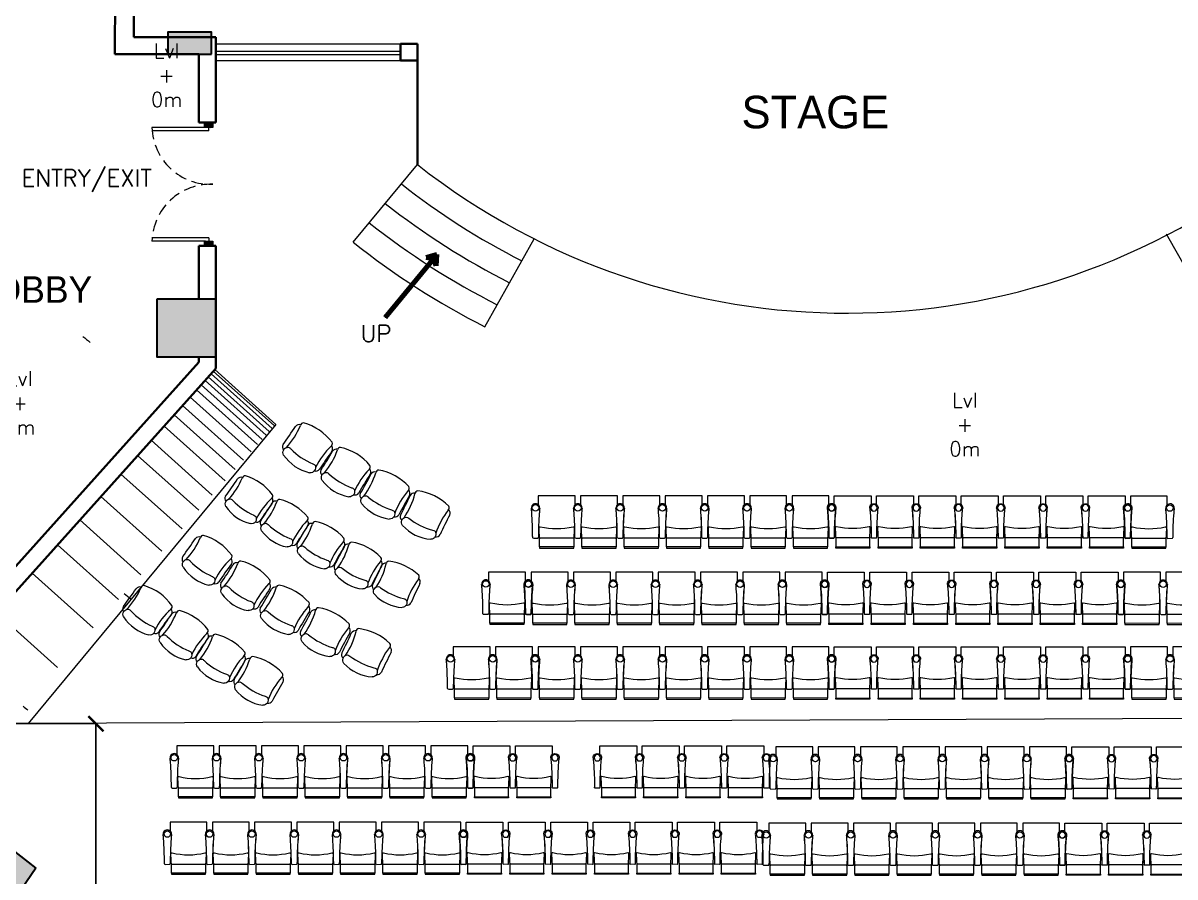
# Model space of a CAD drawing. Header units: inches. Extents: x 845 to 17085, y 908 to 10810.
# Drawn here: x 2381.4 to 2857, y 3171.1 to 3523.7 of the extents above; entities that cross this region are included whole.
import ezdxf

# ---------------------------------------------------------------- set-up
doc = ezdxf.new("R2010")
doc.units = ezdxf.units.IN
doc.header["$LTSCALE"] = 15
doc.header["$MEASUREMENT"] = 0
for name, pattern in [('ACAD_ISO04W100', [30.5, 24, -3, 0.5, -3]), ('CONTINUA', [0]), ('DASHED2', [0.375, 0.25, -0.125])]:
    doc.linetypes.add(name, pattern=pattern)
for name, color, linetype, lineweight in [('.15', 4, 'Continuous', 15), ('c1', 21, 'Continuous', 30), ('FURN', 43, 'Continuous', 18), ('FURN 2', 34, 'Continuous', 15), ('FURNITURE', 175, 'Continuous', 80), ('GR.furniture', 82, 'Continuous', 15), ('GRID', 8, 'ACAD_ISO04W100', 5), ('HATCH', 251, 'Continuous', 5), ('humans', 7, 'Continuous', 15), ('wall 1', 1, 'Continuous', 35), ('WIND & DOOR', 160, 'Continuous', 9)]:
    doc.layers.add(name, color=color, linetype=linetype, lineweight=lineweight)
doc.layers.add('TEX', color=133, linetype='Continuous')
doc.layers.add('Text', color=255, linetype='Continuous')
doc.styles.add('ROMANS', font='ROMANS')
doc.styles.get("Standard").update_dxf_attribs({"font": 'arial.ttf'})
doc.dimstyles.get("Standard").update_dxf_attribs({"dimtxt": 9.75, "dimasz": 6.25, "dimexe": 0.18, "dimexo": 0.0625, "dimgap": 0.09, "dimtad": 0, "dimdec": 1, "dimzin": 0, "dimdsep": 46, "dimlunit": 4, "dimtxsty": 'Standard', "dimblk": 'ARCHTICK', "dimcen": 0.09, "dimadec": 0, "dimazin": 0, "dimtfac": 1, "dimtdec": 1, "dimtofl": 0, "dimtmove": 0, "dimatfit": 3, "dimldrblk": 'ARCHTICK', "dimfxl": 1, "dimtolj": 1, "dimtzin": 0, "dimlwd": 25, "dimarcsym": 0})

# ---------------------------------------------------------------- blocks, each defined once
blk = doc.blocks.new('A$C7341456E')
at = {"layer": 'GR.furniture'}
blk.add_lwpolyline([(-6.22, 4.93, -0.599601), (-10.53, 4.76, -0.125741), (-10.53, 6.06, 0.103352), (-10.53, 18.6, -0.125741), (-10.53, 19.9, -0.599601), (-6.22, 19.74)], format="xyb", dxfattribs=at)
for centre, radius, start, end in [((-20.48, 20.59), 2.14, 91.9056, 164.3583), ((-15.37, 194.5), 171.85, 268.271, 271.729), ((-10.26, 20.59), 2.14, 13.8845, 88.0944), ((0.42, 12.33), 25.77, 161.6111, 198.3889), ((-22.76, 19.69), 1.49, 69.0815, 148.7308), ((-14.82, 55.52), 35.22, 257.8594, 278.1059), ((-25.04, 12.33), 20.23, 338.5277, 21.4723), ((-22.76, 4.97), 1.49, 211.2692, 290.9185), ((-20.48, 4.08), 2.14, 195.6417, 268.0944), ((-14.82, -30.85), 35.22, 81.8941, 102.1406), ((-15.37, -169.83), 171.85, 88.271, 91.729), ((-10.26, 4.08), 2.14, 271.9056, 346.1155)]:
    blk.add_arc(centre, radius, start, end, dxfattribs=at)
blk = doc.blocks.new('ARROW')
at = {"layer": 'FURNITURE'}
h = blk.add_hatch(color=4, dxfattribs=at)
h.dxf.hatch_style = 1
h.paths.add_polyline_path([(3172.813, 3642.279), (3172.7, 3642.199), (3172.768, 3642.199)])
h.paths.add_polyline_path([(3172.768, 3642.199), (3172.7, 3642.199), (3172.813, 3642.119)])
at = {"color": 4}
blk.add_line((3173.701, 3642.202), (3173.701, 3642.196), dxfattribs=at)
at = {"layer": 'FURNITURE', "color": 4}
for p, q in [((3172.7, 3642.199), (3172.813, 3642.279)), ((3173.701, 3642.202), (3172.7, 3642.202)), ((3173.701, 3642.199), (3172.7, 3642.199)), ((3172.7, 3642.199), (3172.813, 3642.119)), ((3173.701, 3642.196), (3172.7, 3642.196)), ((3172.813, 3642.279), (3172.768, 3642.199)), ((3172.813, 3642.119), (3172.768, 3642.199))]:
    blk.add_line(p, q, dxfattribs=at)
blk = doc.blocks.new('S-Moviemax Compact 700-40-56 Standard Fija')
at = {"color": 0}
for p, q in [((98.1, 23), (98.2, 17.3)), ((98.9, 24), (100.2, 24)), ((112.9, 16.2), (112.9, 15.4)), ((154, 16.6), (142.4, 16.6)), ((154, -32.1), (154, 16.6)), ((98.1, -32.9), (98.2, -38.6)), ((98.9, -31.9), (100.2, -31.9)), ((112.9, -30.9), (112.9, -31.6)), ((142.4, -32.1), (154, -32.1))]:
    blk.add_line(p, q, dxfattribs=at)
for points in [[(96.1, 14.8), (112, 15.4, -0.474715), (113.3, 13.9, 0.115865), (113.3, -29.5, -0.474715), (112, -31), (96.1, -30.3)], [(86.6, 14.8), (97.3, 14.8, -0.414214), (98.6, 13.5), (98.6, -29, -0.414214), (97.3, -30.3), (86.5, -30.3), (86.6, 14.8)]]:
    blk.add_lwpolyline(points, format="xyb", dxfattribs=at)
blk.add_lwpolyline([(85, 14.8), (85, -30.3), (86.5, -30.3), (86.6, 14.8), (85, 14.8)], dxfattribs=at)
for centre in [(138.2, 20.2), (138.2, -35.6)]:
    blk.add_circle(centre, 4.27, dxfattribs=at)
for centre, radius, start, end in [((99.1, 23.1), 0.935, 98.4384, 171.5616), ((99.1, 17.5), 0.967, 189.1739, 270.6243), ((94.8, -516.4), 532.9, 86.0169, 89.5405), ((97.5, 523.7), 499.7, 270.3187, 273.9742), ((99.6, -379), 395.5, 84.4595, 85.3276), ((125.5, 124.5), 99.5, 273.7724, 277.0352), ((138.2, 20.2), 5.54, 266.5056, 94.548), ((125.5, 68.6), 99.5, 273.7724, 277.0352), ((138.2, -35.7), 5.54, 266.5056, 94.548), ((99.1, -32.8), 0.935, 98.4384, 171.5616), ((99.1, -38.4), 0.967, 189.1739, 270.6243), ((94.8, -572.2), 532.9, 86.0169, 89.5405), ((97.5, 467.8), 499.7, 270.3187, 273.9742), ((99.6, -434.9), 395.5, 84.4595, 85.3276)]:
    blk.add_arc(centre, radius, start, end, dxfattribs=at)
blk = doc.blocks.new('_ArchTick')
at = {"layer": 'GRID', "color": 0, "const_width": 0.15}
blk.add_lwpolyline([(-0.5, -0.5), (0.5, 0.5)], dxfattribs=at)
blk = doc.blocks.new('*D141')
at = {"layer": 'Defpoints', "color": 0, "linetype": 'ByBlock', "lineweight": 30, "transparency": 16777216}
for p in [(2383.52, 3234.38), (2383.52, 2826.49), (2411.52, 2826.49)]:
    blk.add_point(p, dxfattribs=at)
at = {"layer": 'humans', "color": 0, "linetype": 'ByBlock', "lineweight": -2, "transparency": 16777216}
for p, q in [((2383.58, 3234.38), (2411.7, 3234.38)), ((2383.58, 2826.49), (2411.7, 2826.49))]:
    blk.add_line(p, q, dxfattribs=at)
at = {"layer": 'humans', "color": 0, "linetype": 'Continuous', "lineweight": 25, "transparency": 16777216}
for p, q in [((2411.52, 3234.38), (2411.52, 3038.79)), ((2411.52, 2826.49), (2411.52, 3022.07))]:
    blk.add_line(p, q, dxfattribs=at)
at = {"layer": 'humans', "color": 0, "linetype": 'ByBlock', "lineweight": 25, "transparency": 16777216, "xscale": 6.25, "yscale": 6.25, "zscale": 6.25}
for p, rotation in [((2411.52, 3234.38), 90), ((2411.52, 2826.49), 270)]:
    blk.add_blockref('_ArchTick', p, dxfattribs=dict(at, rotation=rotation))
at = {"layer": 'humans', "color": 0, "linetype": 'ByBlock', "transparency": 16777216, "insert": (2411.52, 3030.43), "char_height": 9.75, "attachment_point": 5, "rotation": 90}
blk.add_mtext("\\A1;34'", dxfattribs=at)
blk = doc.blocks.new('*D142')
at = {"layer": 'Defpoints', "color": 0, "linetype": 'ByBlock', "lineweight": 30, "transparency": 16777216}
for p in [(2258.07, 3234.38), (2397.64, 3234.38), (2397.64, 2826.49)]:
    blk.add_point(p, dxfattribs=at)
at = {"layer": 'humans', "color": 0, "linetype": 'ByBlock', "lineweight": -2, "transparency": 16777216}
for p, q in [((2397.58, 3234.38), (2257.89, 3234.38)), ((2397.58, 2826.49), (2257.89, 2826.49))]:
    blk.add_line(p, q, dxfattribs=at)
at = {"layer": 'humans', "color": 0, "linetype": 'Continuous', "lineweight": 25, "transparency": 16777216}
for p, q in [((2258.07, 3234.38), (2258.07, 3038.79)), ((2258.07, 2826.49), (2258.07, 3022.07))]:
    blk.add_line(p, q, dxfattribs=at)
at = {"layer": 'humans', "color": 0, "linetype": 'ByBlock', "lineweight": 25, "transparency": 16777216, "xscale": 6.25, "yscale": 6.25, "zscale": 6.25}
for p, rotation in [((2258.07, 3234.38), 90), ((2258.07, 2826.49), 270)]:
    blk.add_blockref('_ArchTick', p, dxfattribs=dict(at, rotation=rotation))
at = {"layer": 'humans', "color": 0, "linetype": 'ByBlock', "transparency": 16777216, "insert": (2258.07, 3030.43), "char_height": 9.75, "attachment_point": 5, "rotation": 90}
blk.add_mtext("\\A1;34'", dxfattribs=at)

msp = doc.modelspace()

# ---------------------------------------------------------------- hatches: boundary and pattern name
at = {"layer": 'HATCH'}
h = msp.add_hatch(color=256, dxfattribs=at)
h.dxf.hatch_style = 1
h.paths.add_polyline_path([(2459.25, 3519.96), (2459.25, 3510.92), (2441.16, 3510.92), (2441.16, 3519.96)])
at = {"layer": 'HATCH', "lineweight": 0, "true_color": 0x000000}
h = msp.add_hatch(dxfattribs=at)
h.set_pattern_fill('ANSI31', color=18, scale=0.135883)
h.set_pattern_definition([(45, (-947115.4237, -1058821.14047), (-0.30506607815, 0.30506607815), [])])
h.paths.add_polyline_path([(2459.77, 3433.7), (2459.43, 3433.7), (2456.37, 3433.7), (2456.37, 3431.65), (2459.77, 3431.65)])
h.paths.add_polyline_path([(2459.77, 3482.6), (2456.37, 3482.6), (2456.37, 3480.56), (2456.71, 3480.56), (2459.77, 3480.56)])
at = {"layer": 'HATCH'}
h = msp.add_hatch(color=256, dxfattribs=at)
h.dxf.hatch_style = 1
h.paths.add_polyline_path([(2460.97, 3399.6), (2436.85, 3399.6), (2436.85, 3385.74), (2460.97, 3385.74)])
h.paths.add_polyline_path([(2460.97, 3409.87), (2436.85, 3409.87), (2436.85, 3399.6), (2460.97, 3399.6)])
h = msp.add_hatch(color=256, dxfattribs=at)
h.dxf.hatch_style = 1
h.paths.add_polyline_path([(2354.08, 3169.6), (2373.12, 3154.71), (2386.72, 3174.7), (2367.66, 3189.61)])

# ---------------------------------------------------------------- linework, layer by layer
at = {"layer": '.15', "lineweight": 15}
for p, q in [((2460.97, 3515.15), (2537.29, 3515.15)), ((2460.97, 3508.22), (2537.29, 3508.22))]:
    msp.add_line(p, q, dxfattribs=at)
at = {"layer": 'c1'}
for points in [[(2459.25, 3510.92), (2459.25, 3519.96), (2441.16, 3519.96), (2441.16, 3510.92)], [(2436.85, 3409.87), (2460.97, 3409.87), (2460.97, 3385.74), (2436.85, 3385.74)]]:
    msp.add_lwpolyline(points, close=True, dxfattribs=at)
msp.add_lwpolyline([(2386.72, 3174.7), (2373.12, 3154.71), (2354.19, 3169.51), (2354.07, 3169.59), (2367.66, 3189.61), (2386.72, 3174.7)], dxfattribs=at)
at = {"layer": 'FURN'}
for p, q in [((2517.77, 3433.17), (2544.22, 3465.31)), ((2572.09, 3398.27), (2592.48, 3434.59)), ((2874.02, 3400.3), (2853.44, 3436.52))]:
    msp.add_line(p, q, dxfattribs=at)
for radius, start, end in [(297.03, 231.7478, 243.1571), (307.44, 231.7072, 243.0734), (317.84, 231.6692, 242.9952), (328.25, 231.6335, 242.9219)]:
    msp.add_arc((2721.51, 3690.53), radius, start, end, dxfattribs=at)
at = {"layer": 'FURN 2'}
for p, q in [((2457.88, 3377.62), (2483.1, 3355.01)), ((2459.05, 3378.92), (2484.27, 3356.31)), ((2459.97, 3379.95), (2485.19, 3357.34)), ((2460.56, 3380.6), (2485.78, 3357.99)), ((2453.05, 3372.23), (2478.27, 3349.62)), ((2454.92, 3374.32), (2480.14, 3351.71)), ((2456.57, 3376.15), (2481.79, 3353.54)), ((2450.4, 3369.28), (2475.62, 3346.66)), ((2447.26, 3365.77), (2472.48, 3343.16)), ((2439.67, 3357.3), (2464.89, 3334.69)), ((2443.78, 3361.89), (2468.99, 3339.28)), ((2434.37, 3351.39), (2459.58, 3328.78)), ((2428.75, 3345.13), (2453.97, 3322.52)), ((2421.86, 3337.44), (2447.08, 3314.83)), ((2413.54, 3328.17), (2438.76, 3305.56)), ((2404.87, 3318.5), (2430.09, 3295.89)), ((2395.65, 3308.21), (2420.87, 3285.6)), ((2385.22, 3296.58), (2410.44, 3273.97)), ((2370.49, 3280.15), (2395.71, 3257.53))]:
    msp.add_line(p, q, dxfattribs=at)
for centre, radius, start, end in [((2721.51, 3690.53), 286.63, 231.7915, 308.4984), ((2582.26, 3608.79), 277.54, 230.6125, 231.4122), ((2578.41, 3479.38), 246.33, 230.9283, 231.7554), ((2578.41, 3479.38), 308.76, 230.3606, 230.8493)]:
    msp.add_arc(centre, radius, start, end, dxfattribs=at)
at = {"layer": 'humans', "linetype": 'ByBlock'}
for p in [(2485.78, 3357.99), (3061.23, 3237.35)]:
    msp.add_line(p, (2383.52, 3234.38), dxfattribs=at)
at = {"layer": 'wall 1', "ltscale": 1.5}
for p, q in [((2419.36, 3510.92), (2420.3, 3695.32)), ((2427.24, 3517.85), (2427.24, 3593.8)), ((2427.24, 3517.85), (2460.97, 3517.85)), ((2460.97, 3482.6), (2460.97, 3517.85)), ((2537.29, 3515.15), (2544.22, 3515.15)), ((2537.29, 3508.17), (2537.29, 3515.15)), ((2544.22, 3465.31), (2544.22, 3515.15)), ((2544.22, 3508.17), (2544.22, 3515.15)), ((2419.34, 3510.92), (2454.03, 3510.92)), ((2454.03, 3482.6), (2454.03, 3510.92)), ((2537.29, 3508.22), (2544.22, 3508.22)), ((2454.03, 3482.6), (2460.97, 3482.6)), ((2454.03, 3409.87), (2454.03, 3431.65)), ((2454.03, 3431.65), (2460.97, 3431.65)), ((2460.97, 3381.07), (2460.97, 3431.65)), ((2311.39, 3224.62), (2454.03, 3383.72)), ((2321.21, 3225.19), (2460.97, 3381.07)), ((2454.03, 3383.72), (2454.03, 3385.74))]:
    msp.add_line(p, q, dxfattribs=at)
at = {"layer": 'WIND & DOOR', "linetype": 'CONTINUA', "lineweight": 5, "ltscale": 0.4}
for p, q in [((2460.97, 3512.11), (2537.29, 3512.11)), ((2460.97, 3510.74), (2537.29, 3510.74))]:
    msp.add_line(p, q, dxfattribs=at)
at = {"layer": 'WIND & DOOR', "linetype": 'CONTINUA', "lineweight": 9, "ltscale": 0.4}
for p, q in [((2456.71, 3480.56), (2434.64, 3480.56)), ((2458.07, 3479.21), (2434.72, 3479.21)), ((2458.07, 3479.21), (2458.07, 3480.56)), ((2456.71, 3433.7), (2434.64, 3433.7)), ((2458.07, 3435.05), (2434.72, 3435.05)), ((2458.07, 3435.05), (2458.07, 3433.7))]:
    msp.add_line(p, q, dxfattribs=at)
for points in [[(2459.77, 3480.56), (2456.37, 3480.56), (2456.37, 3482.6), (2459.77, 3482.6)], [(2459.77, 3431.65), (2456.37, 3431.65), (2456.37, 3433.7), (2459.77, 3433.7)]]:
    msp.add_lwpolyline(points, close=True, dxfattribs=at)
at = {"layer": 'WIND & DOOR', "linetype": 'DASHED2', "lineweight": 9, "ltscale": 1.3}
for centre, start, end in [((2458.84, 3481.32), 181.8073, 272.1992), ((2458.84, 3432.93), 87.8008, 178.1927)]:
    msp.add_arc(centre, 24.21, start, end, dxfattribs=at)

# ---------------------------------------------------------------- block references
at = {"layer": 'GR.furniture', "ltscale": 2}
for p, xscale, yscale, zscale, rotation in [((2482.39, 3343.23), 0.875647613159546, 0.875647613159546, 0.875647613159546, 235.8201253166001), ((2498.39, 3332.47), 0.8756476131557369, 0.8756476131557369, 0.8756476131557369, 238.4867919816421), ((2458.77, 3322.19), 0.8410577811162229, 0.8410577811162229, 0.8410577811162229, 235.1058396024278), ((2514.88, 3322.47), 0.87564761313412, 0.87564761313412, 0.87564761313412, 241.153458650334), ((2473.62, 3311.84), 0.8410577811275362, 0.8410577811275362, 0.8410577811275362, 237.5344110303198), ((2531.81, 3313.25), 0.875647613139217, 0.875647613139217, 0.875647613139217, 243.8201253165129), ((2488.9, 3302.12), 0.8410577811446291, 0.8410577811446291, 0.8410577811446291, 239.9629824572561), ((2440.84, 3297.04), 0.8756476131396347, 0.8756476131396347, 0.8756476131396347, 234.8915538841127), ((2504.58, 3293.07), 0.8410577811188455, 0.8410577811188455, 0.8410577811188455, 242.3915538887914), ((2456.89, 3285.82), 0.8756476131370299, 0.8756476131370299, 0.8756476131370299, 237.2486967445955), ((2520.63, 3284.69), 0.8410577811204462, 0.8410577811204462, 0.8410577811204462, 244.8201253178587), ((2416.32, 3276.65), 0.8668911370206384, 0.8668911370206384, 0.8668911370206384, 234.1951253137983), ((2473.39, 3275.27), 0.87564761313444, 0.87564761313444, 0.87564761313444, 239.6058396003638), ((2431.44, 3265.76), 0.8668911370072618, 0.8668911370072618, 0.8668911370072618, 236.3201253175866), ((2490.32, 3265.41), 0.8756476131482952, 0.8756476131482952, 0.8756476131482952, 241.9629824575021), ((2446.95, 3255.45), 0.8668911370284691, 0.8668911370284691, 0.8668911370284691, 238.4451253196298), ((2507.63, 3256.25), 0.8756476131436877, 0.8756476131436877, 0.8756476131436877, 244.3201253159795), ((2462.83, 3245.72), 0.8668911370091302, 0.8668911370091302, 0.8668911370091302, 240.5701253167361)]:
    msp.add_blockref('A$C7341456E', p, dxfattribs=dict(at, xscale=xscale, yscale=yscale, zscale=zscale, rotation=rotation))
at = {"layer": 'GR.furniture', "extrusion": (0, 0, -1)}
for p, xscale, yscale, zscale, rotation in [((-2599.32, 3280.31), -0.3125000001062972, 0.3125000000636646, -0.3125000001062972, 270.0000000013027), ((-2616.78, 3280.31), -0.3125000001062972, 0.3125000000636646, -0.3125000001062972, 270.0000000013027), ((-2634.24, 3280.31), -0.3125000001062972, 0.3125000000636646, -0.3125000001062972, 270.0000000013027), ((-2651.7, 3280.31), -0.3125000001062972, 0.3125000000636646, -0.3125000001062972, 270.0000000013027), ((-2669.17, 3280.31), -0.3125000001062972, 0.3125000000636646, -0.3125000001062972, 270.0000000013027), ((-2686.63, 3280.31), -0.3125000001062972, 0.3125000000636646, -0.3125000001062972, 270.0000000013027), ((-2704.09, 3280.31), -0.3125000001062972, 0.3125000000636646, -0.3125000001062972, 270.0000000013027), ((-2726.38, 3280.31), 0.3125000001062972, 0.3125000001062972, -0.3125000000000001, 89.99999999934863), ((-2743.85, 3280.31), 0.3125000001062972, 0.3125000001062972, -0.3125000000000001, 89.99999999934863), ((-2761.31, 3280.31), 0.3125000001062972, 0.3125000001062972, -0.3125000000000001, 89.99999999934863), ((-2778.77, 3280.31), 0.3125000001062972, 0.3125000001062972, -0.3125000000000001, 89.99999999934863), ((-2796.23, 3280.31), 0.3125000001062972, 0.3125000001062972, -0.3125000000000001, 89.99999999934863), ((-2813.7, 3280.31), 0.3125000001062972, 0.3125000001062972, -0.3125000000000001, 89.99999999934863), ((-2831.16, 3280.31), 0.3125000001062972, 0.3125000001062972, -0.3125000000000001, 89.99999999934863), ((-2843.75, 3280.24), -0.3125000001062972, 0.3125000000636646, -0.3125000001062972, 270.0000000013027), ((-2578.81, 3248.88), -0.3125000001062972, 0.3125000000636646, -0.3125000001062972, 270.0000000013027), ((-2596.45, 3248.79), -0.3125000001062972, 0.3125000000636646, -0.3125000001062972, 270.0000000013027), ((-2613.92, 3248.79), -0.3125000001062972, 0.3125000000636646, -0.3125000001062972, 270.0000000013027), ((-2631.38, 3248.79), -0.3125000001062972, 0.3125000000636646, -0.3125000001062972, 270.0000000013027), ((-2648.84, 3248.79), -0.3125000001062972, 0.3125000000636646, -0.3125000001062972, 270.0000000013027), ((-2666.3, 3248.79), -0.3125000001062972, 0.3125000000636646, -0.3125000001062972, 270.0000000013027), ((-2683.77, 3248.79), -0.3125000001062972, 0.3125000000636646, -0.3125000001062972, 270.0000000013027), ((-2701.23, 3248.79), -0.3125000001062972, 0.3125000000636646, -0.3125000001062972, 270.0000000013027), ((-2723.52, 3248.79), 0.3125000001062972, 0.3125000001062972, -0.3125000000000001, 89.99999999934863), ((-2740.98, 3248.79), 0.3125000001062972, 0.3125000001062972, -0.3125000000000001, 89.99999999934863), ((-2758.45, 3248.79), 0.3125000001062972, 0.3125000001062972, -0.3125000000000001, 89.99999999934863), ((-2775.91, 3248.79), 0.3125000001062972, 0.3125000001062972, -0.3125000000000001, 89.99999999934863), ((-2793.37, 3248.79), 0.3125000001062972, 0.3125000001062972, -0.3125000000000001, 89.99999999934863), ((-2810.83, 3248.79), 0.3125000001062972, 0.3125000001062972, -0.3125000000000001, 89.99999999934863), ((-2828.3, 3248.79), 0.3125000001062972, 0.3125000001062972, -0.3125000000000001, 89.99999999934863), ((-2840.94, 3248.78), -0.3125000001062972, 0.3125000000636646, -0.3125000001062972, 270.0000000013027), ((-2858.4, 3248.78), -0.3125000001062972, 0.3125000000636646, -0.3125000001062972, 270.0000000013027), ((-2564.2, 3217.94), -0.3125000001062972, 0.3125000000636646, -0.3125000001062972, 270.0000000013027), ((-2581.66, 3217.94), -0.3125000001062972, 0.3125000000636646, -0.3125000001062972, 270.0000000013027), ((-2599.32, 3217.93), -0.3125000001062972, 0.3125000000636646, -0.3125000001062972, 270.0000000013027), ((-2616.78, 3217.93), -0.3125000001062972, 0.3125000000636646, -0.3125000001062972, 270.0000000013027), ((-2634.24, 3217.93), -0.3125000001062972, 0.3125000000636646, -0.3125000001062972, 270.0000000013027), ((-2651.7, 3217.93), -0.3125000001062972, 0.3125000000636646, -0.3125000001062972, 270.0000000013027), ((-2669.17, 3217.93), -0.3125000001062972, 0.3125000000636646, -0.3125000001062972, 270.0000000013027), ((-2686.63, 3217.93), -0.3125000001062972, 0.3125000000636646, -0.3125000001062972, 270.0000000013027), ((-2704.09, 3217.93), -0.3125000001062972, 0.3125000000636646, -0.3125000001062972, 270.0000000013027), ((-2726.38, 3217.93), 0.3125000001062972, 0.3125000001062972, -0.3125000000000001, 89.99999999934863), ((-2743.85, 3217.93), 0.3125000001062972, 0.3125000001062972, -0.3125000000000001, 89.99999999934863), ((-2761.31, 3217.93), 0.3125000001062972, 0.3125000001062972, -0.3125000000000001, 89.99999999934863), ((-2778.77, 3217.93), 0.3125000001062972, 0.3125000001062972, -0.3125000000000001, 89.99999999934863), ((-2796.23, 3217.93), 0.3125000001062972, 0.3125000001062972, -0.3125000000000001, 89.99999999934863), ((-2813.7, 3217.93), 0.3125000001062972, 0.3125000001062972, -0.3125000000000001, 89.99999999934863), ((-2831.16, 3217.93), 0.3125000001062972, 0.3125000001062972, -0.3125000000000001, 89.99999999934863), ((-2843.81, 3217.93), -0.3125000001062972, 0.3125000000636646, -0.3125000001062972, 270.0000000013027), ((-2861.28, 3217.93), -0.3125000001062972, 0.3125000000636646, -0.3125000001062972, 270.0000000013027), ((-2450.18, 3177.12), -0.3125000001062972, 0.3125000000636646, -0.3125000001062972, 270.0000000013027), ((-2467.64, 3177.12), -0.3125000001062972, 0.3125000000636646, -0.3125000001062972, 270.0000000013027), ((-2485.11, 3177.12), -0.3125000001062972, 0.3125000000636646, -0.3125000001062972, 270.0000000013027), ((-2502.57, 3177.12), -0.3125000001062972, 0.3125000000636646, -0.3125000001062972, 270.0000000013027), ((-2520.03, 3177.12), -0.3125000001062972, 0.3125000000636646, -0.3125000001062972, 270.0000000013027), ((-2537.49, 3177.12), -0.3125000001062972, 0.3125000000636646, -0.3125000001062972, 270.0000000013027), ((-2554.96, 3177.12), -0.3125000001062972, 0.3125000000636646, -0.3125000001062972, 270.0000000013027), ((-2577.25, 3177.12), 0.3125000001062972, 0.3125000001062972, -0.3125000000000001, 89.99999999934863), ((-2594.71, 3177.12), 0.3125000001062972, 0.3125000001062972, -0.3125000000000001, 89.99999999934863), ((-2629.64, 3177.12), 0.3125000001062972, 0.3125000001062972, -0.3125000000000001, 89.99999999934863), ((-2647.1, 3177.12), 0.3125000001062972, 0.3125000001062972, -0.3125000000000001, 89.99999999934863), ((-2664.56, 3177.12), 0.3125000001062972, 0.3125000001062972, -0.3125000000000001, 89.99999999934863), ((-2682.02, 3177.12), 0.3125000001062972, 0.3125000001062972, -0.3125000000000001, 89.99999999934863), ((-2697.38, 3176.74), -0.3125000001062972, 0.3125000000636646, -0.3125000001062972, 270.0000000013027), ((-2714.84, 3176.74), -0.3125000001062972, 0.3125000000636646, -0.3125000001062972, 270.0000000013027), ((-2732.31, 3176.74), -0.3125000001062972, 0.3125000000636646, -0.3125000001062972, 270.0000000013027), ((-2749.77, 3176.74), -0.3125000001062972, 0.3125000000636646, -0.3125000001062972, 270.0000000013027), ((-2767.23, 3176.74), -0.3125000001062972, 0.3125000000636646, -0.3125000001062972, 270.0000000013027), ((-2784.69, 3176.74), -0.3125000001062972, 0.3125000000636646, -0.3125000001062972, 270.0000000013027), ((-2802.16, 3176.74), -0.3125000001062972, 0.3125000000636646, -0.3125000001062972, 270.0000000013027), ((-2824.45, 3176.74), 0.3125000001062972, 0.3125000001062972, -0.3125000000000001, 89.99999999934863), ((-2841.91, 3176.74), 0.3125000001062972, 0.3125000001062972, -0.3125000000000001, 89.99999999934863), ((-2859.37, 3176.74), 0.3125000001062972, 0.3125000001062972, -0.3125000000000001, 89.99999999934863), ((-2447.32, 3145.6), -0.3125000001062972, 0.3125000000636646, -0.3125000001062972, 270.0000000013027), ((-2464.78, 3145.6), -0.3125000001062972, 0.3125000000636646, -0.3125000001062972, 270.0000000013027), ((-2482.24, 3145.6), -0.3125000001062972, 0.3125000000636646, -0.3125000001062972, 270.0000000013027), ((-2499.71, 3145.6), -0.3125000001062972, 0.3125000000636646, -0.3125000001062972, 270.0000000013027), ((-2517.17, 3145.6), -0.3125000001062972, 0.3125000000636646, -0.3125000001062972, 270.0000000013027), ((-2534.63, 3145.6), -0.3125000001062972, 0.3125000000636646, -0.3125000001062972, 270.0000000013027), ((-2552.09, 3145.6), -0.3125000001062972, 0.3125000000636646, -0.3125000001062972, 270.0000000013027), ((-2574.38, 3145.6), 0.3125000001062972, 0.3125000001062972, -0.3125000000000001, 89.99999999934863), ((-2591.85, 3145.6), 0.3125000001062972, 0.3125000001062972, -0.3125000000000001, 89.99999999934863), ((-2609.31, 3145.6), 0.3125000001062972, 0.3125000001062972, -0.3125000000000001, 89.99999999934863), ((-2626.77, 3145.6), 0.3125000001062972, 0.3125000001062972, -0.3125000000000001, 89.99999999934863), ((-2644.23, 3145.6), 0.3125000001062972, 0.3125000001062972, -0.3125000000000001, 89.99999999934863), ((-2661.7, 3145.6), 0.3125000001062972, 0.3125000001062972, -0.3125000000000001, 89.99999999934863), ((-2679.16, 3145.6), 0.3125000001062972, 0.3125000001062972, -0.3125000000000001, 89.99999999934863), ((-2694.52, 3145.22), -0.3125000001062972, 0.3125000000636646, -0.3125000001062972, 270.0000000013027), ((-2711.98, 3145.22), -0.3125000001062972, 0.3125000000636646, -0.3125000001062972, 270.0000000013027), ((-2729.44, 3145.22), -0.3125000001062972, 0.3125000000636646, -0.3125000001062972, 270.0000000013027), ((-2746.91, 3145.22), -0.3125000001062972, 0.3125000000636646, -0.3125000001062972, 270.0000000013027), ((-2764.37, 3145.22), -0.3125000001062972, 0.3125000000636646, -0.3125000001062972, 270.0000000013027), ((-2781.83, 3145.22), -0.3125000001062972, 0.3125000000636646, -0.3125000001062972, 270.0000000013027), ((-2799.29, 3145.22), -0.3125000001062972, 0.3125000000636646, -0.3125000001062972, 270.0000000013027), ((-2821.59, 3145.22), 0.3125000001062972, 0.3125000001062972, -0.3125000000000001, 89.99999999934863), ((-2839.05, 3145.22), 0.3125000001062972, 0.3125000001062972, -0.3125000000000001, 89.99999999934863), ((-2856.51, 3145.22), 0.3125000001062972, 0.3125000001062972, -0.3125000000000001, 89.99999999934863)]:
    msp.add_blockref('S-Moviemax Compact 700-40-56 Standard Fija', p, dxfattribs=dict(at, xscale=xscale, yscale=yscale, zscale=zscale, rotation=rotation))
at = {"layer": 'Text', "ltscale": 0.115, "xscale": 33.60439883689729, "yscale": 33.60439883689729, "zscale": 33.60439883689729, "rotation": 230.5458743873207}
msp.add_blockref('ARROW', (-24201.48, 163526.9), dxfattribs=at)

# ---------------------------------------------------------------- texts
at = {"layer": 'TEX', "insert": (2708.5, 3480.04), "char_height": 6.7209, "attachment_point": 9}
msp.add_mtext_dynamic_manual_height_columns('\\pxqc;{\\fCentury Gothic|b0|i0|c0|p34;\\H2x;STAGE}', width=0.00275, gutter_width=0.0139, heights=[0], dxfattribs=at)
at = {"layer": 'Text', "ltscale": 0.115, "attachment_point": 9, "style": 'ROMANS'}
for s, width, gutter_width, insert, char_height in [('\\pxqc;Lvl + 0m', 3.9371, 0.00837, (2442.67, 3489.09), 6.0312), ('\\pxqc;ENTRY/EXIT', 0.00275, 0.0139, (2407.76, 3453.96), 6.9209), ('\\pxqc;{\\fCentury Gothic|b0|i0|c0|p34;LOBBY}', 0.000266, 0.0166, (2385.57, 3408.02), 10.9606), ('UP', 0.00275, 0.0139, (2533.56, 3392.06), 6.921), ('\\pxqc;Lvl + 0m', 3.9371, 0.00837, (2382.02, 3353.79), 6.0312), ('\\pxqc;Lvl + 0m', 3.9371, 0.00837, (2772.19, 3344.85), 6.0312)]:
    msp.add_mtext_dynamic_manual_height_columns(s, width=width, gutter_width=gutter_width, heights=[0], dxfattribs=dict(at, insert=insert, char_height=char_height))

# ---------------------------------------------------------------- dimensions: what is measured, and where the dimension line sits
at = {"layer": 'humans', "linetype": 'ByBlock'}
for p1, p2, distance, picture, middle in [((2397.64, 2826.49), (2397.64, 3234.38), 139.58, '*D142', (2258.07, 3030.43)), ((2383.52, 3234.38), (2383.52, 2826.49), 28, '*D141', (2411.52, 3030.43))]:
    dim = msp.add_aligned_dim(p1=p1, p2=p2, distance=distance, dimstyle='Standard', dxfattribs=at)
    dim.commit()
    dim.dimension.update_dxf_attribs({"geometry": picture, "text_midpoint": middle})

doc.saveas('drawing.dxf')
